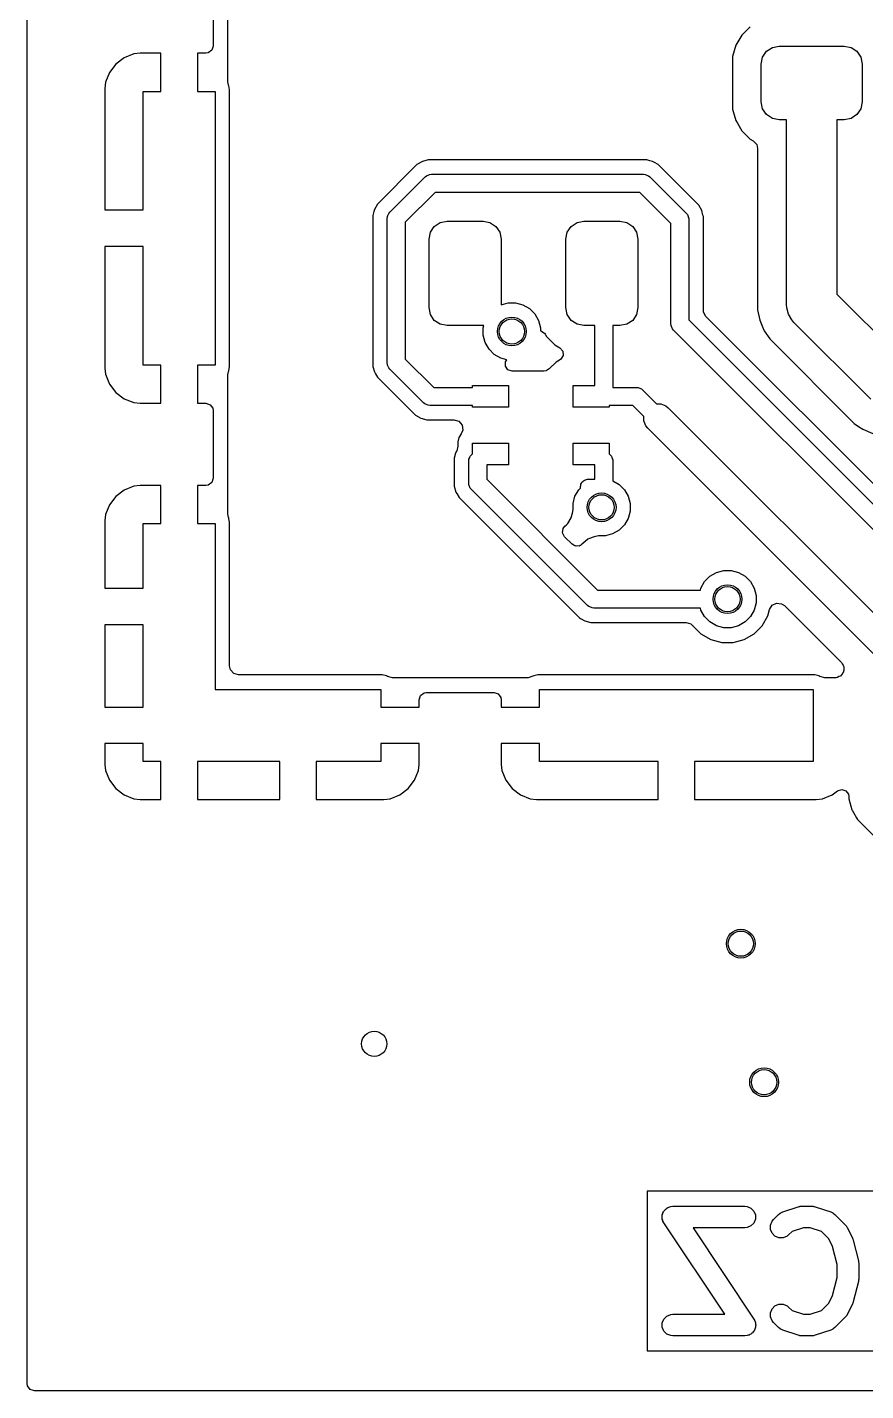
# Model space of a CAD drawing. Extents: x 3.9 to 7.48, y -4.89 to -2.91.
# Drawn here: x 3.899 to 4.357, y -4.887 to -4.142 of the extents above; entities that cross this region are included whole.
import ezdxf

# ---------------------------------------------------------------- set-up
doc = ezdxf.new("R2010")
doc.units = 0
doc.header["$MEASUREMENT"] = 0
doc.layers.add('BLACK', color=7, linetype='CONTINUOUS')

msp = doc.modelspace()

# ---------------------------------------------------------------- linework, layer by layer
at = {"layer": 'BLACK', "linetype": 'CONTINUOUS'}
for p, q in [((3.89909, -4.17541), (3.89909, -4.02563)), ((4.00867, -4.17177), (4.00867, -4.0957)), ((4.00058, -4.11519), (4.00058, -4.15228)), ((4.29414, -4.14171), (4.28956, -4.14629)), ((4.28956, -4.14629), (4.28627, -4.15186)), ((4.28956, -4.14629), (4.28956, -4.14629)), ((3.95739, -4.15658), (3.95205, -4.15869)), ((3.96074, -4.15618), (3.95739, -4.15658)), ((3.97206, -4.15618), (3.96074, -4.15618)), ((3.97206, -4.17704), (3.97206, -4.15618)), ((3.97206, -4.15618), (3.97206, -4.15618)), ((3.99669, -4.15618), (3.99206, -4.15618)), ((3.99206, -4.15618), (3.99206, -4.15618)), ((3.99206, -4.15618), (3.99206, -4.17704)), ((3.99789, -4.15599), (3.99669, -4.15618)), ((3.99984, -4.15457), (3.99789, -4.15599)), ((4.00058, -4.15228), (3.99984, -4.15457)), ((4.28627, -4.15186), (4.28446, -4.15807)), ((4.28627, -4.15186), (4.28627, -4.15186)), ((4.30086, -4.15834), (4.303, -4.15515)), ((4.303, -4.15515), (4.30619, -4.15301)), ((4.30619, -4.15301), (4.30996, -4.15226)), ((4.30996, -4.15226), (4.34539, -4.15226)), ((4.34539, -4.15226), (4.34916, -4.15301)), ((4.34916, -4.15301), (4.35235, -4.15515)), ((4.35235, -4.15515), (4.35448, -4.15834)), ((3.94748, -4.16215), (3.94402, -4.16672)), ((3.95205, -4.15869), (3.94748, -4.16215)), ((3.94748, -4.16215), (3.94748, -4.16215)), ((4.28446, -4.15807), (4.28435, -4.15952)), ((4.28435, -4.15952), (4.28435, -4.18536)), ((4.28446, -4.15807), (4.28446, -4.15807)), ((4.30012, -4.16211), (4.30086, -4.15834)), ((4.30012, -4.18278), (4.30012, -4.16211)), ((4.35448, -4.15834), (4.35523, -4.16211)), ((4.35523, -4.16211), (4.35523, -4.18278)), ((3.94191, -4.17206), (3.94151, -4.17541)), ((3.94402, -4.16672), (3.94191, -4.17206)), ((4.00905, -4.17364), (4.00867, -4.17177)), ((3.89909, -4.26185), (3.89909, -4.17541)), ((3.94151, -4.17541), (3.94151, -4.24185)), ((3.96238, -4.24185), (3.96238, -4.17704)), ((3.96238, -4.17704), (3.97206, -4.17704)), ((3.99206, -4.17704), (4.00175, -4.17704)), ((4.00175, -4.17704), (4.00175, -4.32665)), ((4.00918, -4.17396), (4.00905, -4.17364)), ((4.00964, -4.17627), (4.00918, -4.17396)), ((4.00918, -4.17396), (4.00918, -4.17396)), ((4.00918, -4.17396), (4.00918, -4.17396)), ((4.00918, -4.17396), (4.00918, -4.17396)), ((4.00964, -4.32743), (4.00964, -4.17627)), ((4.00964, -4.17627), (4.00964, -4.17627)), ((4.00964, -4.17627), (4.00964, -4.17627)), ((4.28435, -4.18536), (4.28446, -4.18681)), ((4.28446, -4.18681), (4.28446, -4.18681)), ((4.28446, -4.18681), (4.28627, -4.19303)), ((4.30086, -4.18654), (4.30012, -4.18278)), ((4.303, -4.18974), (4.30086, -4.18654)), ((4.35448, -4.18654), (4.35235, -4.18974)), ((4.35523, -4.18278), (4.35448, -4.18654)), ((4.28627, -4.19303), (4.28627, -4.19303)), ((4.28627, -4.19303), (4.28627, -4.19303)), ((4.28627, -4.19303), (4.28708, -4.1944)), ((4.28708, -4.1944), (4.28956, -4.1986)), ((4.30619, -4.19187), (4.303, -4.18974)), ((4.30996, -4.19262), (4.30619, -4.19187)), ((4.3139, -4.19262), (4.30996, -4.19262)), ((4.3139, -4.29352), (4.3139, -4.19262)), ((4.34539, -4.19262), (4.34145, -4.19262)), ((4.34145, -4.19262), (4.34145, -4.28781)), ((4.34916, -4.19187), (4.34539, -4.19262)), ((4.35235, -4.18974), (4.34916, -4.19187)), ((4.28956, -4.1986), (4.28956, -4.1986)), ((4.28956, -4.1986), (4.29414, -4.20317)), ((4.29414, -4.20317), (4.29414, -4.20317)), ((4.29414, -4.20317), (4.29573, -4.20412)), ((4.29573, -4.20412), (4.29761, -4.20613)), ((4.29761, -4.20613), (4.29813, -4.20832)), ((4.29813, -4.20832), (4.29813, -4.29643)), ((4.11202, -4.21705), (4.09042, -4.23865)), ((4.11494, -4.21536), (4.11202, -4.21705)), ((4.11202, -4.21705), (4.11202, -4.21705)), ((4.1182, -4.21449), (4.11494, -4.21536)), ((4.12157, -4.21449), (4.1182, -4.21449)), ((4.23752, -4.21449), (4.12157, -4.21449)), ((4.23915, -4.21493), (4.23752, -4.21449)), ((4.24078, -4.21536), (4.23915, -4.21493)), ((4.24172, -4.21591), (4.24078, -4.21536)), ((4.2437, -4.21705), (4.24172, -4.21591)), ((4.26593, -4.23928), (4.2437, -4.21705)), ((4.0972, -4.24304), (4.11641, -4.22382)), ((4.11641, -4.22382), (4.11715, -4.22321)), ((4.11715, -4.22321), (4.11842, -4.22269)), ((4.11715, -4.22321), (4.11715, -4.22321)), ((4.11842, -4.22269), (4.11893, -4.22248)), ((4.11893, -4.22248), (4.11989, -4.22238)), ((4.11893, -4.22248), (4.11893, -4.22248)), ((4.11989, -4.22238), (4.23583, -4.22238)), ((4.23583, -4.22238), (4.23679, -4.22248)), ((4.23679, -4.22248), (4.23679, -4.22248)), ((4.23679, -4.22248), (4.23711, -4.22261)), ((4.23711, -4.22261), (4.23856, -4.22321)), ((4.23856, -4.22321), (4.23856, -4.22321)), ((4.23856, -4.22321), (4.23931, -4.22382)), ((4.23931, -4.22382), (4.25915, -4.24367)), ((4.09042, -4.23865), (4.08873, -4.24157)), ((4.09042, -4.23865), (4.09042, -4.23865)), ((4.12193, -4.23223), (4.1056, -4.24856)), ((4.23379, -4.23223), (4.12193, -4.23223)), ((4.25075, -4.24919), (4.23379, -4.23223)), ((4.26762, -4.2422), (4.26593, -4.23928)), ((3.94151, -4.24185), (3.94151, -4.24185)), ((3.94151, -4.24185), (3.96238, -4.24185)), ((4.08846, -4.24261), (4.08786, -4.24483)), ((4.08786, -4.24483), (4.08786, -4.24483)), ((4.08786, -4.24483), (4.08786, -4.32366)), ((4.08873, -4.24157), (4.08846, -4.24261)), ((4.09575, -4.24652), (4.09585, -4.24556)), ((4.09575, -4.32534), (4.09575, -4.24652)), ((4.09585, -4.24556), (4.09593, -4.24537)), ((4.09593, -4.24537), (4.09615, -4.24483)), ((4.09615, -4.24483), (4.09658, -4.24378)), ((4.09658, -4.24378), (4.0972, -4.24304)), ((4.09658, -4.24378), (4.09658, -4.24378)), ((4.25915, -4.24367), (4.25977, -4.24441)), ((4.25977, -4.24441), (4.25977, -4.24441)), ((4.25977, -4.24441), (4.25994, -4.24483)), ((4.25994, -4.24483), (4.26045, -4.24607)), ((4.26045, -4.24607), (4.2605, -4.24619)), ((4.2605, -4.24619), (4.2606, -4.24715)), ((4.26826, -4.24462), (4.26762, -4.2422)), ((4.26849, -4.24546), (4.26826, -4.24462)), ((4.26826, -4.24462), (4.26826, -4.24462)), ((4.26849, -4.29668), (4.26849, -4.24546)), ((4.26849, -4.24546), (4.26849, -4.24546)), ((4.1056, -4.24856), (4.1056, -4.32331)), ((4.11859, -4.25782), (4.11934, -4.25405)), ((4.11934, -4.25405), (4.12147, -4.25086)), ((4.12147, -4.25086), (4.12466, -4.24872)), ((4.12466, -4.24872), (4.12843, -4.24797)), ((4.12843, -4.24797), (4.14812, -4.24797)), ((4.14812, -4.24797), (4.15188, -4.24872)), ((4.15188, -4.24872), (4.15508, -4.25086)), ((4.15508, -4.25086), (4.15721, -4.25405)), ((4.15721, -4.25405), (4.15796, -4.25782)), ((4.19339, -4.25782), (4.19414, -4.25405)), ((4.19414, -4.25405), (4.19627, -4.25086)), ((4.19627, -4.25086), (4.19947, -4.24872)), ((4.19947, -4.24872), (4.20323, -4.24797)), ((4.20323, -4.24797), (4.22292, -4.24797)), ((4.22292, -4.24797), (4.22669, -4.24872)), ((4.22669, -4.24872), (4.22988, -4.25086)), ((4.22988, -4.25086), (4.23201, -4.25405)), ((4.23201, -4.25405), (4.23276, -4.25782)), ((4.25075, -4.30401), (4.25075, -4.24919)), ((4.2606, -4.24715), (4.2606, -4.30198)), ((3.89909, -4.41163), (3.89909, -4.26185)), ((3.96238, -4.26185), (3.94151, -4.26185)), ((3.94151, -4.26185), (3.94151, -4.26185)), ((3.94151, -4.26185), (3.94151, -4.32828)), ((3.96238, -4.32665), (3.96238, -4.26185)), ((4.11859, -4.29522), (4.11859, -4.25782)), ((4.15796, -4.25782), (4.15796, -4.29367)), ((4.19339, -4.29522), (4.19339, -4.25782)), ((4.23276, -4.25782), (4.23276, -4.29522)), ((4.34145, -4.28781), (4.37538, -4.32174)), ((4.11934, -4.29898), (4.11859, -4.29522)), ((4.12147, -4.30218), (4.11934, -4.29898)), ((4.15796, -4.29367), (4.1618, -4.29264)), ((4.1618, -4.29264), (4.16591, -4.29264)), ((4.16591, -4.29264), (4.16989, -4.2937)), ((4.16989, -4.2937), (4.17345, -4.29576)), ((4.17345, -4.29576), (4.17635, -4.29867)), ((4.17635, -4.29867), (4.17841, -4.30223)), ((4.19414, -4.29898), (4.19339, -4.29522)), ((4.19627, -4.30218), (4.19414, -4.29898)), ((4.23201, -4.29898), (4.22988, -4.30218)), ((4.23276, -4.29522), (4.23201, -4.29898)), ((4.2686, -4.29772), (4.26849, -4.29668)), ((4.26992, -4.30014), (4.2686, -4.29772)), ((4.29813, -4.29643), (4.29813, -4.29643)), ((4.29813, -4.29643), (4.29813, -4.29643)), ((4.29813, -4.29643), (4.29926, -4.30214)), ((4.31401, -4.29532), (4.3139, -4.29352)), ((4.31494, -4.29879), (4.31401, -4.29532)), ((4.31674, -4.30191), (4.31494, -4.29879)), ((4.12466, -4.30431), (4.12147, -4.30218)), ((4.12843, -4.30506), (4.12466, -4.30431)), ((4.14812, -4.30506), (4.12843, -4.30506)), ((4.14858, -4.30497), (4.14812, -4.30506)), ((4.14825, -4.3062), (4.14858, -4.30497)), ((4.14825, -4.31031), (4.14825, -4.3062)), ((4.17841, -4.30223), (4.17947, -4.3062)), ((4.17947, -4.3062), (4.17947, -4.30787)), ((4.19947, -4.30431), (4.19627, -4.30218)), ((4.20323, -4.30506), (4.19947, -4.30431)), ((4.2092, -4.30506), (4.20323, -4.30506)), ((4.2092, -4.33786), (4.2092, -4.30506)), ((4.22292, -4.30506), (4.21904, -4.30506)), ((4.21904, -4.30506), (4.21904, -4.33885)), ((4.22669, -4.30431), (4.22292, -4.30506)), ((4.22988, -4.30218), (4.22669, -4.30431)), ((4.25085, -4.30497), (4.25075, -4.30401)), ((4.25105, -4.30546), (4.25085, -4.30497)), ((4.25085, -4.30497), (4.25085, -4.30497)), ((4.25158, -4.30675), (4.25105, -4.30546)), ((4.2606, -4.30198), (4.40291, -4.44429)), ((4.40299, -4.4332), (4.26992, -4.30014)), ((4.29926, -4.30214), (4.29926, -4.30214)), ((4.29926, -4.30214), (4.30149, -4.30751)), ((4.31793, -4.30326), (4.31674, -4.30191)), ((4.35993, -4.34526), (4.31793, -4.30326)), ((4.14931, -4.31428), (4.14825, -4.31031)), ((4.17947, -4.30787), (4.17962, -4.30786)), ((4.17962, -4.30786), (4.18166, -4.30915)), ((4.18166, -4.30915), (4.18202, -4.30966)), ((4.18202, -4.30966), (4.18284, -4.31104)), ((4.18284, -4.31104), (4.18741, -4.31561)), ((4.25219, -4.30749), (4.25158, -4.30675)), ((4.25158, -4.30675), (4.25158, -4.30675)), ((4.39595, -4.45125), (4.25219, -4.30749)), ((4.30149, -4.30751), (4.30149, -4.30751)), ((4.30149, -4.30751), (4.30149, -4.30751)), ((4.30149, -4.30751), (4.30151, -4.30755)), ((4.30151, -4.30755), (4.30175, -4.3079)), ((4.30175, -4.3079), (4.30175, -4.3079)), ((4.30175, -4.3079), (4.30472, -4.31235)), ((4.30472, -4.31235), (4.30472, -4.31235)), ((4.30472, -4.31235), (4.35084, -4.35847)), ((4.15137, -4.31784), (4.14931, -4.31428)), ((4.15427, -4.32075), (4.15137, -4.31784)), ((4.15783, -4.3228), (4.15427, -4.32075)), ((4.18741, -4.31561), (4.19006, -4.31718)), ((4.19006, -4.31718), (4.19166, -4.31899)), ((4.19188, -4.32139), (4.19066, -4.32346)), ((4.19166, -4.31899), (4.19188, -4.32139)), ((3.94151, -4.32828), (3.94191, -4.33164)), ((3.97206, -4.32665), (3.96238, -4.32665)), ((3.97206, -4.34752), (3.97206, -4.32665)), ((4.00175, -4.32665), (3.99206, -4.32665)), ((3.99206, -4.32665), (3.99206, -4.34752)), ((4.00918, -4.32973), (4.00964, -4.32745)), ((4.00964, -4.32745), (4.00964, -4.32743)), ((4.08786, -4.32366), (4.08786, -4.32703)), ((4.08786, -4.32703), (4.08797, -4.32743)), ((4.08797, -4.32743), (4.08873, -4.33029)), ((4.09585, -4.3263), (4.09575, -4.32534)), ((4.09599, -4.32665), (4.09585, -4.3263)), ((4.09585, -4.3263), (4.09585, -4.3263)), ((4.09658, -4.32808), (4.09599, -4.32665)), ((4.0972, -4.32882), (4.09658, -4.32808)), ((4.09658, -4.32808), (4.09658, -4.32808)), ((4.11562, -4.34725), (4.0972, -4.32882)), ((4.1056, -4.32331), (4.12114, -4.33885)), ((4.16118, -4.3237), (4.15783, -4.3228)), ((4.16032, -4.32489), (4.16118, -4.3237)), ((4.16032, -4.3273), (4.16032, -4.32489)), ((4.16173, -4.32924), (4.16032, -4.3273)), ((4.1842, -4.32864), (4.1826, -4.3298)), ((4.18426, -4.3287), (4.1842, -4.32864)), ((4.18448, -4.32848), (4.18426, -4.3287)), ((4.18801, -4.32495), (4.18448, -4.32848)), ((4.18448, -4.32848), (4.18448, -4.32848)), ((4.18985, -4.32401), (4.18801, -4.32495)), ((4.18801, -4.32495), (4.18801, -4.32495)), ((4.18801, -4.32495), (4.18801, -4.32495)), ((4.19066, -4.32346), (4.18985, -4.32401)), ((3.94191, -4.33164), (3.94402, -4.33697)), ((4.00867, -4.33192), (4.00905, -4.33006)), ((4.00867, -4.40799), (4.00867, -4.33192)), ((4.00905, -4.33006), (4.00918, -4.32973)), ((4.08873, -4.33029), (4.08934, -4.33134)), ((4.08934, -4.33134), (4.09042, -4.33321)), ((4.09042, -4.33321), (4.11123, -4.35402)), ((4.16403, -4.32999), (4.16173, -4.32924)), ((4.18139, -4.32999), (4.16403, -4.32999)), ((4.1826, -4.3298), (4.18139, -4.32999)), ((3.94402, -4.33697), (3.94748, -4.34154)), ((3.94748, -4.34154), (3.94748, -4.34154)), ((3.94748, -4.34154), (3.95205, -4.34501)), ((4.12114, -4.33885), (4.14227, -4.33885)), ((4.14227, -4.33885), (4.14227, -4.33786)), ((4.14227, -4.33786), (4.16196, -4.33786)), ((4.16196, -4.33786), (4.16196, -4.34967)), ((4.19739, -4.34967), (4.19739, -4.33786)), ((4.19739, -4.33786), (4.2092, -4.33786)), ((4.21904, -4.33885), (4.23193, -4.33885)), ((4.23193, -4.33885), (4.23289, -4.33894)), ((4.23289, -4.33894), (4.23289, -4.33894)), ((4.23289, -4.33894), (4.23319, -4.33907)), ((4.23319, -4.33907), (4.23466, -4.33968)), ((4.23466, -4.33968), (4.23466, -4.33968)), ((4.23466, -4.33968), (4.23541, -4.34029)), ((4.23541, -4.34029), (4.24291, -4.34779)), ((3.95205, -4.34501), (3.95739, -4.34711)), ((3.95739, -4.34711), (3.96074, -4.34752)), ((3.96074, -4.34752), (3.96074, -4.34752)), ((3.96074, -4.34752), (3.97206, -4.34752)), ((3.97206, -4.34752), (3.97206, -4.34752)), ((3.99206, -4.34752), (3.99206, -4.34752)), ((3.99206, -4.34752), (3.99669, -4.34752)), ((3.99669, -4.34752), (3.99898, -4.34826)), ((3.99898, -4.34826), (4.00039, -4.35021)), ((4.00039, -4.35021), (4.00058, -4.35141)), ((4.11637, -4.34786), (4.11562, -4.34725)), ((4.11762, -4.34838), (4.11637, -4.34786)), ((4.11637, -4.34786), (4.11637, -4.34786)), ((4.11814, -4.3486), (4.11762, -4.34838)), ((4.1191, -4.34869), (4.11814, -4.3486)), ((4.11814, -4.3486), (4.11814, -4.3486)), ((4.14227, -4.34869), (4.1191, -4.34869)), ((4.14227, -4.34967), (4.14227, -4.34869)), ((4.16196, -4.34967), (4.14227, -4.34967)), ((4.21708, -4.34967), (4.19739, -4.34967)), ((4.22989, -4.34869), (4.21708, -4.34869)), ((4.21708, -4.34869), (4.21708, -4.34967)), ((4.23595, -4.35475), (4.22989, -4.34869)), ((4.24291, -4.34779), (4.24521, -4.34779)), ((4.24521, -4.34779), (4.24805, -4.34897)), ((4.24805, -4.34897), (4.24924, -4.34995)), ((4.24924, -4.34995), (4.37724, -4.47795)), ((4.00058, -4.35141), (4.00058, -4.3885)), ((4.11123, -4.35402), (4.11415, -4.35571)), ((4.11415, -4.35571), (4.11741, -4.35658)), ((4.11741, -4.35658), (4.13218, -4.35658)), ((4.13218, -4.35658), (4.13482, -4.35736)), ((4.13482, -4.35736), (4.13662, -4.35944)), ((4.23595, -4.35705), (4.23595, -4.35475)), ((4.23713, -4.35989), (4.23595, -4.35705)), ((4.35084, -4.35847), (4.35084, -4.35847)), ((4.35084, -4.35847), (4.35328, -4.3601)), ((4.13624, -4.36418), (4.13484, -4.36628)), ((4.13701, -4.36216), (4.13624, -4.36418)), ((4.13662, -4.35944), (4.13701, -4.36216)), ((4.23811, -4.36108), (4.23713, -4.35989)), ((4.3638, -4.48678), (4.23811, -4.36108)), ((4.35328, -4.3601), (4.35328, -4.3601)), ((4.35328, -4.3601), (4.35328, -4.3601)), ((4.35328, -4.3601), (4.35568, -4.3617)), ((4.35568, -4.3617), (4.36106, -4.36393)), ((4.13373, -4.37342), (4.13328, -4.37419)), ((4.13438, -4.37098), (4.13373, -4.37342)), ((4.13484, -4.36628), (4.13438, -4.36858)), ((4.13438, -4.36858), (4.13438, -4.37098)), ((4.13484, -4.36628), (4.13484, -4.36628)), ((4.14227, -4.37512), (4.14227, -4.36936)), ((4.14227, -4.36936), (4.16196, -4.36936)), ((4.16196, -4.36936), (4.16196, -4.38117)), ((4.19739, -4.38117), (4.19739, -4.36936)), ((4.19739, -4.36936), (4.21708, -4.36936)), ((4.21708, -4.36936), (4.21708, -4.37512)), ((4.13312, -4.37481), (4.13241, -4.37744)), ((4.13241, -4.37744), (4.13241, -4.39277)), ((4.13328, -4.37419), (4.13312, -4.37481)), ((4.1403, -4.37913), (4.1404, -4.37817)), ((4.1403, -4.39108), (4.1403, -4.37913)), ((4.1404, -4.37817), (4.14043, -4.3781)), ((4.14043, -4.3781), (4.14081, -4.37719)), ((4.14081, -4.37719), (4.14113, -4.3764)), ((4.14113, -4.3764), (4.14175, -4.37565)), ((4.14113, -4.3764), (4.14113, -4.3764)), ((4.14175, -4.37565), (4.14227, -4.37512)), ((4.21708, -4.37512), (4.2176, -4.37565)), ((4.2176, -4.37565), (4.21822, -4.3764)), ((4.21822, -4.3764), (4.21822, -4.3764)), ((4.21822, -4.3764), (4.21854, -4.37719)), ((4.21854, -4.37719), (4.21892, -4.3781)), ((4.21892, -4.3781), (4.21895, -4.37817)), ((4.21895, -4.37817), (4.21904, -4.37913)), ((4.21904, -4.37913), (4.21904, -4.38989)), ((4.00058, -4.3885), (3.99984, -4.39079)), ((4.16196, -4.38117), (4.15015, -4.38117)), ((4.15015, -4.38117), (4.15015, -4.38904)), ((4.2092, -4.38117), (4.19739, -4.38117)), ((4.2092, -4.38904), (4.2092, -4.38117)), ((3.95205, -4.39491), (3.94748, -4.39837)), ((3.95739, -4.3928), (3.95205, -4.39491)), ((3.96074, -4.3924), (3.95739, -4.3928)), ((3.97206, -4.3924), (3.96074, -4.3924)), ((3.97206, -4.41326), (3.97206, -4.3924)), ((3.97206, -4.3924), (3.97206, -4.3924)), ((3.99669, -4.3924), (3.99206, -4.3924)), ((3.99206, -4.3924), (3.99206, -4.3924)), ((3.99206, -4.3924), (3.99206, -4.41326)), ((3.99789, -4.39221), (3.99669, -4.3924)), ((3.99984, -4.39079), (3.99789, -4.39221)), ((4.13241, -4.39277), (4.13328, -4.39603)), ((4.1404, -4.39204), (4.1403, -4.39108)), ((4.14056, -4.39242), (4.1404, -4.39204)), ((4.1404, -4.39204), (4.1404, -4.39204)), ((4.14113, -4.39382), (4.14056, -4.39242)), ((4.14175, -4.39456), (4.14113, -4.39382)), ((4.14113, -4.39382), (4.14113, -4.39382)), ((4.20518, -4.458), (4.14175, -4.39456)), ((4.15015, -4.38904), (4.2107, -4.4496)), ((4.19833, -4.39833), (4.20038, -4.39477)), ((4.20038, -4.39477), (4.20133, -4.39383)), ((4.20133, -4.39294), (4.20152, -4.39235)), ((4.20133, -4.39383), (4.20133, -4.39294)), ((4.20152, -4.39174), (4.20188, -4.39124)), ((4.20152, -4.39235), (4.20152, -4.39174)), ((4.20188, -4.39124), (4.20207, -4.39065)), ((4.20207, -4.39065), (4.20257, -4.39029)), ((4.20257, -4.39029), (4.20294, -4.38979)), ((4.20294, -4.38979), (4.20352, -4.3896)), ((4.20352, -4.3896), (4.20402, -4.38924)), ((4.20402, -4.38924), (4.20523, -4.38904)), ((4.20523, -4.38904), (4.2092, -4.38904)), ((4.21904, -4.38989), (4.22246, -4.39186)), ((4.22246, -4.39186), (4.22537, -4.39477)), ((4.22537, -4.39477), (4.22743, -4.39833)), ((3.94402, -4.40294), (3.94191, -4.40828)), ((3.94748, -4.39837), (3.94402, -4.40294)), ((3.94748, -4.39837), (3.94748, -4.39837)), ((4.13328, -4.39603), (4.13374, -4.39683)), ((4.13374, -4.39683), (4.13497, -4.39895)), ((4.13497, -4.39895), (4.19841, -4.46239)), ((4.19726, -4.4023), (4.19833, -4.39833)), ((4.19726, -4.40561), (4.19726, -4.4023)), ((4.22743, -4.39833), (4.22849, -4.4023)), ((4.22849, -4.4023), (4.22849, -4.40641)), ((3.94191, -4.40828), (3.94151, -4.41163)), ((4.00905, -4.40986), (4.00867, -4.40799)), ((4.00918, -4.41018), (4.00905, -4.40986)), ((4.00926, -4.41057), (4.00918, -4.41018)), ((4.00918, -4.41018), (4.00918, -4.41018)), ((4.00964, -4.41249), (4.00926, -4.41057)), ((4.19446, -4.41324), (4.19622, -4.4101)), ((4.19622, -4.4101), (4.19628, -4.4099)), ((4.19622, -4.4101), (4.19622, -4.4101)), ((4.19628, -4.4099), (4.197, -4.40746)), ((4.197, -4.40746), (4.19726, -4.40561)), ((4.22743, -4.41038), (4.22537, -4.41394)), ((4.22849, -4.40641), (4.22743, -4.41038)), ((3.89909, -4.46854), (3.89909, -4.41163)), ((3.94151, -4.41163), (3.94151, -4.44854)), ((3.96238, -4.44854), (3.96238, -4.41326)), ((3.96238, -4.41326), (3.97206, -4.41326)), ((3.99206, -4.41326), (4.00175, -4.41326)), ((4.00175, -4.41326), (4.00175, -4.50382)), ((4.00964, -4.49104), (4.00964, -4.41249)), ((4.00964, -4.41249), (4.00964, -4.41249)), ((4.19158, -4.41826), (4.19195, -4.41588)), ((4.19267, -4.4204), (4.19158, -4.41826)), ((4.19195, -4.41588), (4.19287, -4.4147)), ((4.19287, -4.4147), (4.19376, -4.41394)), ((4.19376, -4.41394), (4.19446, -4.41324)), ((4.19446, -4.41324), (4.19446, -4.41324)), ((4.19446, -4.41324), (4.19446, -4.41324)), ((4.22246, -4.41685), (4.2189, -4.41891)), ((4.22537, -4.41394), (4.22246, -4.41685)), ((4.19679, -4.42452), (4.19267, -4.4204)), ((4.19829, -4.42546), (4.19679, -4.42452)), ((4.19863, -4.42546), (4.19829, -4.42546)), ((4.19894, -4.42562), (4.19863, -4.42546)), ((4.19981, -4.42548), (4.19894, -4.42562)), ((4.2007, -4.42549), (4.19981, -4.42548)), ((4.20098, -4.42529), (4.2007, -4.42549)), ((4.20131, -4.42524), (4.20098, -4.42529)), ((4.20194, -4.42461), (4.20131, -4.42524)), ((4.20246, -4.42425), (4.20194, -4.42461)), ((4.2025, -4.42428), (4.20246, -4.42425)), ((4.20265, -4.42412), (4.2025, -4.42428)), ((4.20539, -4.42179), (4.20265, -4.42412)), ((4.2063, -4.42139), (4.20539, -4.42179)), ((4.20539, -4.42179), (4.20539, -4.42179)), ((4.20888, -4.42043), (4.2063, -4.42139)), ((4.21119, -4.41997), (4.20888, -4.42043)), ((4.21493, -4.41997), (4.21119, -4.41997)), ((4.2189, -4.41891), (4.21493, -4.41997)), ((4.27209, -4.44202), (4.27565, -4.43997)), ((4.27565, -4.43997), (4.27962, -4.4389)), ((4.27962, -4.4389), (4.28373, -4.4389)), ((4.28373, -4.4389), (4.2877, -4.43997)), ((4.2877, -4.43997), (4.29126, -4.44202)), ((4.26713, -4.44849), (4.26918, -4.44493)), ((4.26918, -4.44493), (4.27209, -4.44202)), ((4.29126, -4.44202), (4.29417, -4.44493)), ((4.29417, -4.44493), (4.29622, -4.44849)), ((3.94151, -4.44854), (3.94151, -4.44854)), ((3.94151, -4.44854), (3.96238, -4.44854)), ((4.2107, -4.4496), (4.26683, -4.4496)), ((4.26683, -4.4496), (4.26713, -4.44849)), ((4.29622, -4.44849), (4.29729, -4.45246)), ((4.29729, -4.45246), (4.29729, -4.45657)), ((4.19841, -4.46239), (4.19841, -4.46239)), ((4.19841, -4.46239), (4.20079, -4.46477)), ((4.20593, -4.45861), (4.20518, -4.458)), ((4.20644, -4.45882), (4.20593, -4.45861)), ((4.20593, -4.45861), (4.20593, -4.45861)), ((4.2077, -4.45934), (4.20644, -4.45882)), ((4.20866, -4.45944), (4.2077, -4.45934)), ((4.2077, -4.45934), (4.2077, -4.45934)), ((4.26683, -4.45944), (4.20866, -4.45944)), ((4.26713, -4.46054), (4.26683, -4.45944)), ((4.26918, -4.4641), (4.26713, -4.46054)), ((4.29622, -4.46054), (4.29417, -4.4641)), ((4.29729, -4.45657), (4.29622, -4.46054)), ((4.30371, -4.46364), (4.30462, -4.46025)), ((4.30462, -4.46025), (4.30605, -4.4579)), ((4.30605, -4.4579), (4.30852, -4.4567)), ((4.30852, -4.4567), (4.31125, -4.45702)), ((4.31125, -4.45702), (4.31278, -4.45806)), ((4.31278, -4.45806), (4.34391, -4.48918)), ((3.89909, -4.5335), (3.89909, -4.46854)), ((3.96238, -4.46854), (3.94151, -4.46854)), ((3.94151, -4.46854), (3.94151, -4.46854)), ((3.94151, -4.46854), (3.94151, -4.5135)), ((3.96238, -4.50382), (3.96238, -4.46854)), ((4.20079, -4.46477), (4.20079, -4.46477)), ((4.20079, -4.46477), (4.20079, -4.46477)), ((4.20079, -4.46477), (4.20135, -4.46509)), ((4.20135, -4.46509), (4.20371, -4.46646)), ((4.20371, -4.46646), (4.20697, -4.46733)), ((4.20697, -4.46733), (4.25904, -4.46733)), ((4.25904, -4.46733), (4.26168, -4.46811)), ((4.26168, -4.46811), (4.26249, -4.46885)), ((4.26249, -4.46885), (4.26253, -4.46881)), ((4.26253, -4.46881), (4.26276, -4.46903)), ((4.26276, -4.46903), (4.26716, -4.47344)), ((4.27209, -4.46701), (4.26918, -4.4641)), ((4.27565, -4.46907), (4.27209, -4.46701)), ((4.27962, -4.47013), (4.27565, -4.46907)), ((4.28373, -4.47013), (4.27962, -4.47013)), ((4.2877, -4.46907), (4.28373, -4.47013)), ((4.29126, -4.46701), (4.2877, -4.46907)), ((4.29417, -4.4641), (4.29126, -4.46701)), ((4.29619, -4.47344), (4.30059, -4.46903)), ((4.30059, -4.46903), (4.30371, -4.46364)), ((4.26716, -4.47344), (4.26716, -4.47344)), ((4.26716, -4.47344), (4.26716, -4.47344)), ((4.26716, -4.47344), (4.27255, -4.47655)), ((4.27255, -4.47655), (4.27255, -4.47655)), ((4.27255, -4.47655), (4.27856, -4.47816)), ((4.28479, -4.47816), (4.2908, -4.47655)), ((4.2908, -4.47655), (4.29619, -4.47344)), ((4.27856, -4.47816), (4.27856, -4.47816)), ((4.27856, -4.47816), (4.28479, -4.47816)), ((4.28479, -4.47816), (4.28479, -4.47816)), ((4.01008, -4.49307), (4.00964, -4.49104)), ((4.34391, -4.48918), (4.34432, -4.48995)), ((4.34432, -4.48995), (4.3449, -4.49061)), ((4.3449, -4.49061), (4.34497, -4.49113)), ((4.34497, -4.49113), (4.34522, -4.4916)), ((4.34522, -4.4916), (4.34516, -4.49247)), ((4.34516, -4.49247), (4.34529, -4.49333)), ((4.01188, -4.49515), (4.01008, -4.49307)), ((4.01452, -4.49592), (4.01188, -4.49515)), ((4.09307, -4.49592), (4.01452, -4.49592)), ((4.09538, -4.49638), (4.09307, -4.49592)), ((4.09307, -4.49592), (4.09307, -4.49592)), ((4.09585, -4.49669), (4.09538, -4.49638)), ((4.09538, -4.49638), (4.09538, -4.49638)), ((4.09538, -4.49638), (4.09538, -4.49638)), ((4.09592, -4.49674), (4.09585, -4.49669)), ((4.09856, -4.49752), (4.09592, -4.49674)), ((4.17265, -4.49752), (4.09856, -4.49752)), ((4.17274, -4.49752), (4.17265, -4.49752)), ((4.17536, -4.49669), (4.17274, -4.49752)), ((4.17583, -4.49638), (4.17536, -4.49669)), ((4.17813, -4.49592), (4.17583, -4.49638)), ((4.17583, -4.49638), (4.17583, -4.49638)), ((4.32929, -4.49592), (4.17813, -4.49592)), ((4.17813, -4.49592), (4.17813, -4.49592)), ((4.3293, -4.49592), (4.32929, -4.49592)), ((4.3316, -4.49638), (4.3293, -4.49592)), ((4.33207, -4.49669), (4.3316, -4.49638)), ((4.3316, -4.49638), (4.3316, -4.49638)), ((4.3316, -4.49638), (4.3316, -4.49638)), ((4.33214, -4.49674), (4.33207, -4.49669)), ((4.33478, -4.49752), (4.33214, -4.49674)), ((4.34045, -4.49752), (4.33478, -4.49752)), ((4.3408, -4.4975), (4.34045, -4.49752)), ((4.34097, -4.49744), (4.3408, -4.4975)), ((4.34183, -4.49732), (4.34097, -4.49744)), ((4.34256, -4.49685), (4.34183, -4.49732)), ((4.34338, -4.49654), (4.34256, -4.49685)), ((4.3437, -4.49612), (4.34338, -4.49654)), ((4.34414, -4.49583), (4.3437, -4.49612)), ((4.34451, -4.49504), (4.34414, -4.49583)), ((4.34503, -4.49434), (4.34451, -4.49504)), ((4.34507, -4.49381), (4.34503, -4.49434)), ((4.34529, -4.49333), (4.34507, -4.49381)), ((3.96238, -4.5135), (3.96238, -4.50382)), ((4.00175, -4.50382), (4.0923, -4.50382)), ((4.0923, -4.50382), (4.0923, -4.5135)), ((4.11316, -4.5095), (4.11391, -4.50721)), ((4.11391, -4.50721), (4.11586, -4.5058)), ((4.11586, -4.5058), (4.11706, -4.50561)), ((4.11706, -4.50561), (4.15415, -4.50561)), ((4.15415, -4.50561), (4.15644, -4.50635)), ((4.15644, -4.50635), (4.15785, -4.5083)), ((4.17891, -4.5135), (4.17891, -4.50382)), ((4.17891, -4.50382), (4.32852, -4.50382)), ((4.32852, -4.50382), (4.32852, -4.54319)), ((3.94151, -4.5135), (3.94151, -4.5135)), ((3.94151, -4.5135), (3.96238, -4.5135)), ((4.0923, -4.5135), (4.11316, -4.5135)), ((4.11316, -4.5135), (4.11316, -4.5095)), ((4.11316, -4.5135), (4.11316, -4.5135)), ((4.15785, -4.5083), (4.15804, -4.5095)), ((4.15804, -4.5095), (4.15804, -4.5135)), ((4.15804, -4.5135), (4.15804, -4.5135)), ((4.15804, -4.5135), (4.17891, -4.5135)), ((3.89909, -4.86533), (3.89909, -4.5335)), ((3.96238, -4.5335), (3.94151, -4.5335)), ((3.94151, -4.5335), (3.94151, -4.5335)), ((3.94151, -4.5335), (3.94151, -4.54482)), ((3.96238, -4.54319), (3.96238, -4.5335)), ((4.11316, -4.5335), (4.0923, -4.5335)), ((4.0923, -4.5335), (4.0923, -4.54319)), ((4.11316, -4.54482), (4.11316, -4.5335)), ((4.11316, -4.5335), (4.11316, -4.5335)), ((4.17891, -4.5335), (4.15804, -4.5335)), ((4.15804, -4.5335), (4.15804, -4.5335)), ((4.15804, -4.5335), (4.15804, -4.54482)), ((4.17891, -4.54319), (4.17891, -4.5335)), ((3.94151, -4.54482), (3.94191, -4.54817)), ((3.97206, -4.54319), (3.96238, -4.54319)), ((3.97206, -4.56405), (3.97206, -4.54319)), ((3.99206, -4.54319), (3.99206, -4.56405)), ((4.00175, -4.54319), (3.99206, -4.54319)), ((4.03702, -4.54319), (4.00175, -4.54319)), ((4.03702, -4.56405), (4.03702, -4.54319)), ((4.0923, -4.54319), (4.05702, -4.54319)), ((4.05702, -4.54319), (4.05702, -4.56405)), ((4.11276, -4.54817), (4.11316, -4.54482)), ((4.11316, -4.54482), (4.11316, -4.54482)), ((4.15804, -4.54482), (4.15845, -4.54817)), ((4.24371, -4.54319), (4.17891, -4.54319)), ((4.24371, -4.56405), (4.24371, -4.54319)), ((4.32852, -4.54319), (4.26371, -4.54319)), ((4.26371, -4.54319), (4.26371, -4.56405)), ((3.94191, -4.54817), (3.94402, -4.55351)), ((4.11066, -4.55351), (4.11276, -4.54817)), ((4.15845, -4.54817), (4.16055, -4.55351)), ((3.94402, -4.55351), (3.94748, -4.55808)), ((3.94748, -4.55808), (3.94748, -4.55808)), ((3.94748, -4.55808), (3.95205, -4.56155)), ((4.10262, -4.56155), (4.10719, -4.55808)), ((4.10719, -4.55808), (4.11066, -4.55351)), ((4.10719, -4.55808), (4.10719, -4.55808)), ((4.16055, -4.55351), (4.16402, -4.55808)), ((4.16402, -4.55808), (4.16402, -4.55808)), ((4.16402, -4.55808), (4.16859, -4.56155)), ((4.33884, -4.56155), (4.34178, -4.55932)), ((4.34178, -4.55932), (4.34406, -4.55852)), ((4.34406, -4.55852), (4.34636, -4.55922)), ((4.34636, -4.55922), (4.34782, -4.56114)), ((3.95205, -4.56155), (3.95739, -4.56365)), ((3.95739, -4.56365), (3.96074, -4.56405)), ((3.96074, -4.56405), (3.96074, -4.56405)), ((3.96074, -4.56405), (3.97206, -4.56405)), ((3.97206, -4.56405), (3.97206, -4.56405)), ((3.99206, -4.56405), (3.99206, -4.56405)), ((3.99206, -4.56405), (4.03702, -4.56405)), ((4.03702, -4.56405), (4.03702, -4.56405)), ((4.05702, -4.56405), (4.05702, -4.56405)), ((4.05702, -4.56405), (4.09393, -4.56405)), ((4.09393, -4.56405), (4.09728, -4.56365)), ((4.09393, -4.56405), (4.09393, -4.56405)), ((4.09728, -4.56365), (4.10262, -4.56155)), ((4.16859, -4.56155), (4.17392, -4.56365)), ((4.17392, -4.56365), (4.17728, -4.56405)), ((4.17728, -4.56405), (4.17728, -4.56405)), ((4.17728, -4.56405), (4.24371, -4.56405)), ((4.24371, -4.56405), (4.24371, -4.56405)), ((4.26371, -4.56405), (4.26371, -4.56405)), ((4.26371, -4.56405), (4.33015, -4.56405)), ((4.33015, -4.56405), (4.3335, -4.56365)), ((4.33015, -4.56405), (4.33015, -4.56405)), ((4.3335, -4.56365), (4.33884, -4.56155)), ((4.34782, -4.56114), (4.34803, -4.56242)), ((4.34803, -4.56242), (4.34803, -4.56363)), ((4.34803, -4.56363), (4.34964, -4.56964)), ((4.34964, -4.56964), (4.34972, -4.56978)), ((4.34972, -4.56978), (4.35045, -4.57104)), ((4.35045, -4.57104), (4.35045, -4.57104)), ((4.35045, -4.57104), (4.35219, -4.57405)), ((4.35219, -4.57405), (4.35276, -4.57503)), ((4.35276, -4.57503), (4.35716, -4.57943)), ((4.35716, -4.57943), (4.35716, -4.57943)), ((4.35716, -4.57943), (4.49206, -4.71434)), ((4.54994, -4.77806), (4.23774, -4.77806)), ((4.23774, -4.77806), (4.23774, -4.86533)), ((4.24606, -4.79102), (4.24628, -4.79048)), ((4.24628, -4.79048), (4.2464, -4.7899)), ((4.2464, -4.7899), (4.24672, -4.78942)), ((4.24672, -4.78942), (4.24694, -4.78889)), ((4.24694, -4.78889), (4.24735, -4.78847)), ((4.24735, -4.78847), (4.24768, -4.78799)), ((4.24768, -4.78799), (4.24816, -4.78767)), ((4.24816, -4.78767), (4.24857, -4.78726)), ((4.24857, -4.78726), (4.24911, -4.78703)), ((4.24911, -4.78703), (4.24959, -4.78671)), ((4.24959, -4.78671), (4.25016, -4.7866)), ((4.25016, -4.7866), (4.2507, -4.78638)), ((4.2507, -4.78638), (4.25185, -4.78626)), ((4.25185, -4.78626), (4.29122, -4.78626)), ((4.29122, -4.78626), (4.29237, -4.78638)), ((4.29237, -4.78638), (4.2945, -4.78726)), ((4.2945, -4.78726), (4.29613, -4.78889)), ((4.29613, -4.78889), (4.29701, -4.79102)), ((4.30673, -4.79362), (4.30954, -4.7908)), ((4.30954, -4.7908), (4.31044, -4.79007)), ((4.31044, -4.79007), (4.31063, -4.78999)), ((4.31063, -4.78999), (4.31079, -4.78985)), ((4.31079, -4.78985), (4.31185, -4.78938)), ((4.31185, -4.78938), (4.32029, -4.78657)), ((4.32029, -4.78657), (4.32086, -4.78644)), ((4.32086, -4.78644), (4.321, -4.78638)), ((4.321, -4.78638), (4.32121, -4.78635)), ((4.32121, -4.78635), (4.32141, -4.78631)), ((4.32141, -4.78631), (4.32157, -4.78632)), ((4.32157, -4.78632), (4.32215, -4.78626)), ((4.32215, -4.78626), (4.32778, -4.78626)), ((4.32778, -4.78626), (4.32836, -4.78632)), ((4.32836, -4.78632), (4.32852, -4.78631)), ((4.32852, -4.78631), (4.32872, -4.78635)), ((4.32872, -4.78635), (4.32893, -4.78638)), ((4.32893, -4.78638), (4.32907, -4.78644)), ((4.32907, -4.78644), (4.32964, -4.78657)), ((4.32964, -4.78657), (4.33808, -4.78938)), ((4.33808, -4.78938), (4.33914, -4.78985)), ((4.33914, -4.78985), (4.3393, -4.78999)), ((4.3393, -4.78999), (4.33949, -4.79007)), ((4.33949, -4.79007), (4.34039, -4.7908)), ((4.34039, -4.7908), (4.34601, -4.79643)), ((4.24594, -4.79216), (4.24606, -4.79159)), ((4.24606, -4.79273), (4.24594, -4.79216)), ((4.24606, -4.79159), (4.24606, -4.79102)), ((4.24606, -4.79332), (4.24606, -4.79273)), ((4.24628, -4.79385), (4.24606, -4.79332)), ((4.24639, -4.79442), (4.24628, -4.79385)), ((4.24694, -4.79544), (4.24639, -4.79442)), ((4.28018, -4.84532), (4.24694, -4.79544)), ((4.29122, -4.79807), (4.26288, -4.79807)), ((4.26288, -4.79807), (4.29613, -4.84795)), ((4.29237, -4.79796), (4.29122, -4.79807)), ((4.2945, -4.79708), (4.29237, -4.79796)), ((4.29613, -4.79545), (4.2945, -4.79708)), ((4.29701, -4.79332), (4.29613, -4.79545)), ((4.29701, -4.79102), (4.29701, -4.79332)), ((4.30511, -4.79664), (4.30599, -4.79451)), ((4.30511, -4.79894), (4.30511, -4.79664)), ((4.30599, -4.79451), (4.30673, -4.79362)), ((4.32311, -4.79807), (4.31691, -4.80014)), ((4.32682, -4.79807), (4.32311, -4.79807)), ((4.33302, -4.80014), (4.32682, -4.79807)), ((4.34601, -4.79643), (4.34639, -4.79688)), ((4.34639, -4.79688), (4.3465, -4.79698)), ((4.3465, -4.79698), (4.34661, -4.79716)), ((4.34661, -4.79716), (4.34675, -4.79732)), ((4.34675, -4.79732), (4.34681, -4.79747)), ((4.34681, -4.79747), (4.34712, -4.79796)), ((4.34712, -4.79796), (4.34993, -4.80359)), ((4.30599, -4.80107), (4.30511, -4.79894)), ((4.30762, -4.8027), (4.30599, -4.80107)), ((4.30975, -4.80358), (4.30762, -4.8027)), ((4.31206, -4.80358), (4.30975, -4.80358)), ((4.31419, -4.8027), (4.31206, -4.80358)), ((4.31508, -4.80197), (4.31419, -4.8027)), ((4.31691, -4.80014), (4.31508, -4.80197)), ((4.33698, -4.8041), (4.33302, -4.80014)), ((4.33908, -4.80829), (4.33698, -4.8041)), ((4.34993, -4.80359), (4.34996, -4.80367)), ((4.34996, -4.80367), (4.34999, -4.80371)), ((4.34999, -4.80371), (4.35016, -4.80419)), ((4.35016, -4.80419), (4.35035, -4.80467)), ((4.35035, -4.80467), (4.35035, -4.80471)), ((4.35035, -4.80471), (4.35038, -4.8048)), ((4.35038, -4.8048), (4.35319, -4.81604)), ((4.34156, -4.8182), (4.33908, -4.80829)), ((4.34156, -4.82519), (4.34156, -4.8182)), ((4.35319, -4.81604), (4.35322, -4.81624)), ((4.35322, -4.81624), (4.35325, -4.81632)), ((4.35325, -4.81632), (4.3533, -4.81676)), ((4.3533, -4.81676), (4.35336, -4.81719)), ((4.35336, -4.81719), (4.35335, -4.81728)), ((4.35335, -4.81728), (4.35337, -4.81748)), ((4.35337, -4.81748), (4.35337, -4.82591)), ((4.33908, -4.8351), (4.34156, -4.82519)), ((4.35319, -4.82735), (4.35038, -4.83859)), ((4.35322, -4.82715), (4.35319, -4.82735)), ((4.35325, -4.82707), (4.35322, -4.82715)), ((4.3533, -4.82663), (4.35325, -4.82707)), ((4.35336, -4.8262), (4.3533, -4.82663)), ((4.35337, -4.82591), (4.35335, -4.82611)), ((4.35335, -4.82611), (4.35336, -4.8262)), ((4.33698, -4.83929), (4.33908, -4.8351)), ((4.30511, -4.84445), (4.30599, -4.84232)), ((4.30599, -4.84232), (4.30762, -4.84069)), ((4.30762, -4.84069), (4.30975, -4.83981)), ((4.30975, -4.83981), (4.31206, -4.83981)), ((4.31206, -4.83981), (4.31419, -4.84069)), ((4.31419, -4.84069), (4.31508, -4.84142)), ((4.31508, -4.84142), (4.31691, -4.84325)), ((4.33302, -4.84325), (4.33698, -4.83929)), ((4.34993, -4.8398), (4.34712, -4.84543)), ((4.34996, -4.83972), (4.34993, -4.8398)), ((4.34999, -4.83968), (4.34996, -4.83972)), ((4.35016, -4.8392), (4.34999, -4.83968)), ((4.35035, -4.83872), (4.35016, -4.8392)), ((4.35038, -4.83859), (4.35035, -4.83868)), ((4.35035, -4.83868), (4.35035, -4.83872)), ((4.24606, -4.85007), (4.24694, -4.84794)), ((4.24606, -4.85237), (4.24606, -4.85007)), ((4.24694, -4.84794), (4.24857, -4.84631)), ((4.24857, -4.84631), (4.2507, -4.84543)), ((4.2507, -4.84543), (4.25185, -4.84532)), ((4.25185, -4.84532), (4.28018, -4.84532)), ((4.29613, -4.84795), (4.29668, -4.84897)), ((4.29668, -4.84897), (4.29679, -4.84954)), ((4.29679, -4.84954), (4.29701, -4.85007)), ((4.29701, -4.85007), (4.29701, -4.85066)), ((4.30511, -4.84675), (4.30511, -4.84445)), ((4.30599, -4.84888), (4.30511, -4.84675)), ((4.30673, -4.84977), (4.30599, -4.84888)), ((4.30954, -4.85259), (4.30673, -4.84977)), ((4.31691, -4.84325), (4.32311, -4.84532)), ((4.32311, -4.84532), (4.32682, -4.84532)), ((4.32682, -4.84532), (4.33302, -4.84325)), ((4.34601, -4.84696), (4.34039, -4.85259)), ((4.34639, -4.84651), (4.34601, -4.84696)), ((4.3465, -4.84641), (4.34639, -4.84651)), ((4.34661, -4.84623), (4.3465, -4.84641)), ((4.34675, -4.84607), (4.34661, -4.84623)), ((4.34681, -4.84592), (4.34675, -4.84607)), ((4.34712, -4.84543), (4.34681, -4.84592)), ((4.24694, -4.8545), (4.24606, -4.85237)), ((4.24857, -4.85613), (4.24694, -4.8545)), ((4.2507, -4.85701), (4.24857, -4.85613)), ((4.25185, -4.85713), (4.2507, -4.85701)), ((4.29121, -4.85713), (4.25185, -4.85713)), ((4.29122, -4.85713), (4.29121, -4.85713)), ((4.29237, -4.85701), (4.29122, -4.85713)), ((4.29291, -4.85679), (4.29237, -4.85701)), ((4.29347, -4.85668), (4.29291, -4.85679)), ((4.29396, -4.85636), (4.29347, -4.85668)), ((4.2945, -4.85613), (4.29396, -4.85636)), ((4.29491, -4.85572), (4.2945, -4.85613)), ((4.29539, -4.8554), (4.29491, -4.85572)), ((4.29572, -4.85492), (4.29539, -4.8554)), ((4.29613, -4.8545), (4.29572, -4.85492)), ((4.29635, -4.85397), (4.29613, -4.8545)), ((4.29667, -4.85349), (4.29635, -4.85397)), ((4.29679, -4.85291), (4.29667, -4.85349)), ((4.29701, -4.85237), (4.29679, -4.85291)), ((4.29701, -4.85066), (4.29712, -4.85123)), ((4.29712, -4.85123), (4.29701, -4.8518)), ((4.29701, -4.8518), (4.29701, -4.85237)), ((4.31044, -4.85332), (4.30954, -4.85259)), ((4.31063, -4.8534), (4.31044, -4.85332)), ((4.31079, -4.85354), (4.31063, -4.8534)), ((4.31185, -4.85401), (4.31079, -4.85354)), ((4.32029, -4.85683), (4.31185, -4.85401)), ((4.32086, -4.85696), (4.32029, -4.85683)), ((4.321, -4.85701), (4.32086, -4.85696)), ((4.32121, -4.85704), (4.321, -4.85701)), ((4.32141, -4.85708), (4.32121, -4.85704)), ((4.32157, -4.85707), (4.32141, -4.85708)), ((4.32215, -4.85713), (4.32157, -4.85707)), ((4.32778, -4.85713), (4.32215, -4.85713)), ((4.32836, -4.85707), (4.32778, -4.85713)), ((4.32852, -4.85708), (4.32836, -4.85707)), ((4.32872, -4.85704), (4.32852, -4.85708)), ((4.32893, -4.85701), (4.32872, -4.85704)), ((4.32907, -4.85696), (4.32893, -4.85701)), ((4.32964, -4.85683), (4.32907, -4.85696)), ((4.33808, -4.85401), (4.32964, -4.85683)), ((4.33914, -4.85354), (4.33808, -4.85401)), ((4.3393, -4.8534), (4.33914, -4.85354)), ((4.33949, -4.85332), (4.3393, -4.8534)), ((4.34039, -4.85259), (4.33949, -4.85332)), ((3.89909, -4.88321), (3.89909, -4.86533)), ((4.23774, -4.86533), (4.54994, -4.86533)), ((4.23774, -4.86533), (4.23774, -4.86533)), ((3.89928, -4.88441), (3.89909, -4.88321)), ((3.90069, -4.88636), (3.89928, -4.88441)), ((3.90299, -4.8871), (3.90069, -4.88636)), ((7.47436, -4.8871), (3.90299, -4.8871))]:
    msp.add_line(p, q, dxfattribs=at)
at = {"layer": 'BLACK'}
for centre, radius in [((4.16386, -4.30825), 0.00787), ((4.21288, -4.40436), 0.00787), ((4.28167, -4.45452), 0.00787), ((4.28894, -4.64279), 0.00787), ((4.08867, -4.69752), 0.00689), ((4.30167, -4.71852), 0.00787)]:
    msp.add_circle(centre, radius, dxfattribs=at)
at = {"layer": 'WHITE'}
for centre in [(4.16386, -4.30825), (4.21288, -4.40436), (4.28167, -4.45452), (4.28894, -4.64279), (4.08867, -4.69752), (4.30167, -4.71852)]:
    msp.add_circle(centre, 0.00689, dxfattribs=at)

doc.saveas('drawing.dxf')
